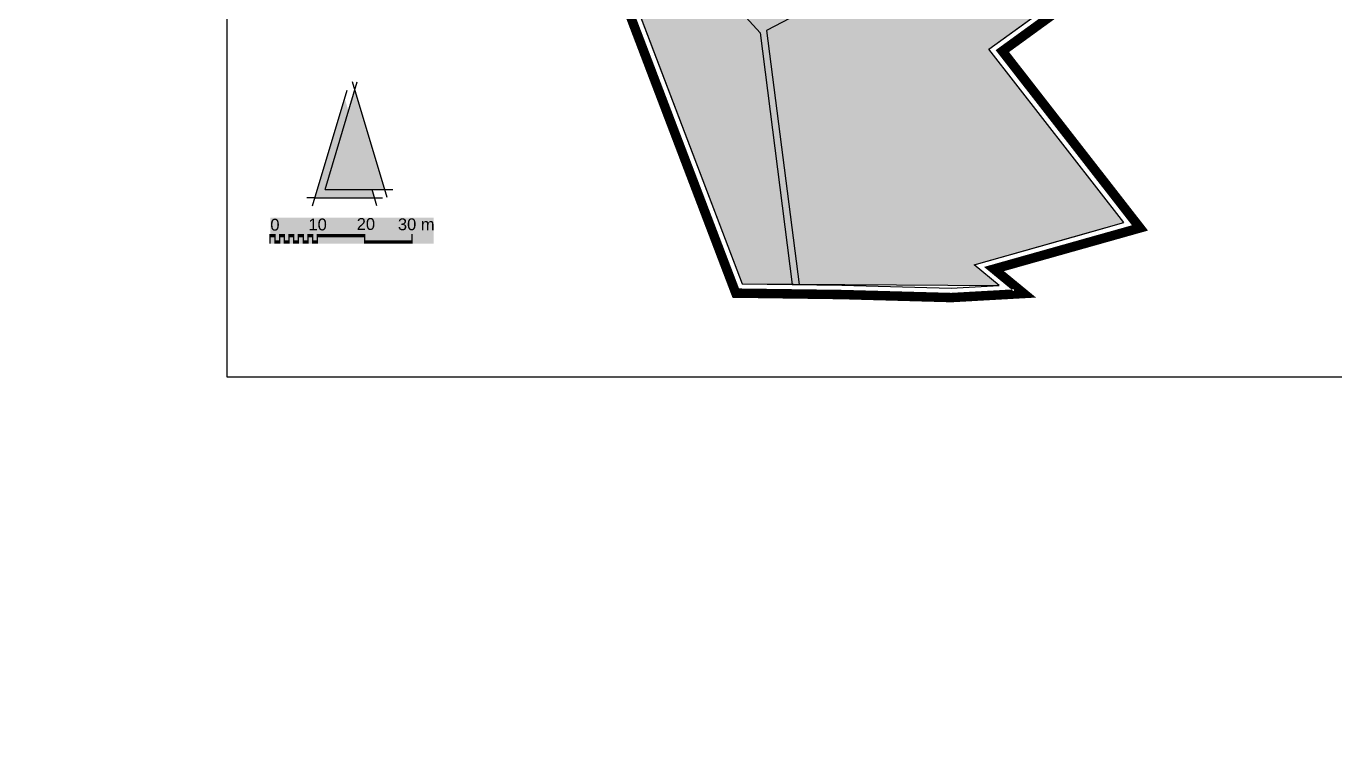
# Model space of a CAD drawing. Header units: metres. Extents: x 362096 to 727297, y 5619965 to 11243182.
# Drawn here: x 363375.2 to 363652.1, y 5621228.2 to 5621382.2 of the extents above; entities that cross this region are included whole.
import ezdxf

# ---------------------------------------------------------------- set-up
doc = ezdxf.new("R2010")
doc.units = ezdxf.units.M
doc.header["$MEASUREMENT"] = 0
doc.linetypes.add('GELTUNGSBEREICH', pattern=[8.5, 7, -1.5])
for name, color, linetype in [('GELTUNGSBEREICH_B', 7, 'Continuous'), ('GRÜNFLÄCHE_ÖFFENTLICH_FA', 81, 'Continuous'), ('Layout Frame', 7, 'Continuous'), ('Scale Line', 7, 'Continuous'), ('SEMI-DETACHED HOUSE', 255, 'Continuous'), ('STRASSENVERKEHRSFLÄCHE_FA', 40, 'Continuous'), ('UMGR_GELTUNGSBEREICH', 7, 'Continuous'), ('UMGR_GRÜNFLÄCHE_ÖFFENTLICH', 7, 'Continuous'), ('WALKWAY', 255, 'Continuous')]:
    doc.layers.add(name, color=color, linetype=linetype)
doc.layers.add('Planning area', color=1, linetype='Continuous', plot=False)
doc.styles.get("Standard").update_dxf_attribs({"font": 'arial.ttf', "height": 1})

# ---------------------------------------------------------------- blocks, each defined once
blk = doc.blocks.new('Nordpfeil')
at = {"layer": 'Scale Line', "linetype": 'Continuous'}
for color, points in [(256, [(2574420.15, 5621949.75), (2574419.33, 5621952.5), (2574413, 5621931.41), (2574425.66, 5621931.41), (2574425.13, 5621933.16), (2574415.18, 5621933.16)]), (255, [(2574421.5, 5621954.25), (2574415.18, 5621933.16), (2574427.83, 5621933.16)])]:
    blk.add_hatch(color=color, dxfattribs=at).paths.add_polyline_path(points)
at = {"layer": 'Scale Line'}
blk.add_hatch(color=255, dxfattribs=at).paths.add_polyline_path([(2574403.6, 5621927.24), (2574438.15, 5621927.23), (2574438.14, 5621921.74), (2574403.59, 5621921.73)])
at = {"layer": 'Scale Line', "linetype": 'Continuous'}
for p, q in [((2574415.18, 5621933.16), (2574422.01, 5621955.94)), ((2574428.34, 5621931.47), (2574421, 5621955.94)), ((2574412.49, 5621929.72), (2574419.83, 5621954.19)), ((2574415.18, 5621933.16), (2574427.83, 5621933.16)), ((2574426.16, 5621929.72), (2574425.13, 5621933.16)), ((2574427.83, 5621933.16), (2574429.52, 5621933.16)), ((2574413, 5621931.41), (2574411.31, 5621931.41)), ((2574413, 5621931.41), (2574425.66, 5621931.41)), ((2574425.66, 5621931.41), (2574427.34, 5621931.41))]:
    blk.add_line(p, q, dxfattribs=at)
at = {"layer": 'Scale Line', "color": 7}
for p, q in [((2574403.59, 5621921.73), (2574403.59, 5621923.73)), ((2574404.59, 5621921.73), (2574404.59, 5621923.73)), ((2574405.59, 5621921.73), (2574405.59, 5621923.73)), ((2574406.59, 5621921.73), (2574406.59, 5621923.73)), ((2574407.59, 5621921.73), (2574407.59, 5621923.73)), ((2574408.59, 5621921.73), (2574408.59, 5621923.73)), ((2574409.59, 5621921.73), (2574409.59, 5621923.73)), ((2574410.59, 5621921.73), (2574410.59, 5621923.73)), ((2574411.59, 5621921.73), (2574411.59, 5621923.73)), ((2574412.59, 5621921.73), (2574412.59, 5621923.73)), ((2574413.59, 5621921.73), (2574413.59, 5621923.73)), ((2574423.59, 5621921.73), (2574423.59, 5621923.73)), ((2574433.59, 5621921.73), (2574433.59, 5621923.73))]:
    blk.add_line(p, q, dxfattribs=at)
at = {"layer": 'Scale Line', "color": 7, "const_width": 0.667}
for points in [[(2574403.59, 5621923.4), (2574404.59, 5621923.4)], [(2574404.59, 5621922.06), (2574405.59, 5621922.06)], [(2574405.59, 5621923.4), (2574406.59, 5621923.4)], [(2574406.59, 5621922.06), (2574407.59, 5621922.06)], [(2574407.59, 5621923.4), (2574408.59, 5621923.4)], [(2574408.59, 5621922.06), (2574409.59, 5621922.06)], [(2574409.59, 5621923.4), (2574410.59, 5621923.4)], [(2574410.59, 5621922.06), (2574411.59, 5621922.06)], [(2574411.59, 5621923.4), (2574412.59, 5621923.4)], [(2574412.59, 5621922.06), (2574413.59, 5621922.06)], [(2574413.59, 5621923.4), (2574423.59, 5621923.4)], [(2574423.59, 5621922.06), (2574433.59, 5621922.06)]]:
    blk.add_lwpolyline(points, dxfattribs=at)
at = {"layer": 'Scale Line', "color": 7}
for s, p in [('0', (2574403.6, 5621924.48)), ('10', (2574411.67, 5621924.53)), ('20', (2574421.88, 5621924.63)), ('30 m', (2574430.6, 5621924.57))]:
    blk.add_text(s, height=2.5, dxfattribs=at).set_placement(p)

msp = doc.modelspace()

# ---------------------------------------------------------------- hatches: boundary and pattern name
at = {"layer": 'GRÜNFLÄCHE_ÖFFENTLICH_FA'}
msp.add_hatch(color=256, dxfattribs=at).paths.add_polyline_path([(363526.72, 5621327.65), (363581.06, 5621327.3), (363575.77, 5621331.65), (363607.48, 5621340.59), (363578.91, 5621377.29), (363594.92, 5621388.9), (363552.99, 5621434.25), (363516.23, 5621400.36), (363490.48, 5621428.31), (363488.94, 5621426.89)], flags=0)
at = {"layer": 'STRASSENVERKEHRSFLÄCHE_FA'}
h = msp.add_hatch(color=256, dxfattribs=at)
edge = h.paths.add_edge_path(flags=0)
edge.add_arc((3772547.29, 1962811.22), 5000669.47, 132.97489331, 132.97655244, ccw=False)
edge.add_arc((363698.42, 5621567.09), 5, 312.9749, 401.6545)
edge.add_line((363702.15, 5621570.41), (363678.45, 5621597.06))
edge.add_line((363678.45, 5621597.06), (363669.94, 5621595.7))
edge.add_line((363669.94, 5621595.7), (363691.72, 5621570.9))
edge.add_arc((363687.97, 5621567.6), 5, -47.0243, 41.2954, ccw=False)
edge.add_line((363691.37, 5621563.95), (363591.83, 5621471.2))
edge.add_arc((363588.43, 5621474.86), 5, 223.1061, 312.9757, ccw=False)
edge.add_line((363584.78, 5621471.44), (363483.64, 5621579.49))
edge.add_line((363483.64, 5621579.49), (363474.42, 5621578.09))
edge.add_line((363474.42, 5621578.09), (363633.9, 5621405.88))
edge.add_line((363633.9, 5621405.88), (363636.58, 5621407.62))
edge.add_line((363636.58, 5621407.62), (363639.72, 5621410.55))
edge.add_line((363639.72, 5621410.55), (363595.64, 5621457.65))
edge.add_arc((363599.29, 5621461.06), 5, 132.9766, 223.1048, ccw=False)

# ---------------------------------------------------------------- linework, layer by layer
at = {"layer": 'GELTUNGSBEREICH_B', "linetype": 'GELTUNGSBEREICH', "const_width": 2, "flags": 128}
msp.add_lwpolyline([(363725.7, 5621479.97), (363749.87, 5621500.08), (363761.88, 5621509.8), (363721.06, 5621552.16), (363679.22, 5621599.21), (363653.19, 5621595.04), (363646.11, 5621601.98), (363642.15, 5621605.41), (363547.66, 5621590.63), (363514.7, 5621585.99), (363473.86, 5621580.11), (363440.12, 5621575.98), (363445.92, 5621540.01), (363453.09, 5621514.38), (363465.28, 5621479.84), (363476.11, 5621454.99), (363525.34, 5621325.67), (363547.75, 5621325.37), (363570.95, 5621324.73), (363586.29, 5621325.59), (363579.99, 5621330.77), (363600.08, 5621336.43), (363610.89, 5621339.47), (363581.76, 5621376.88), (363603.69, 5621392.8), (363609.01, 5621387.4), (363637.82, 5621406.04), (363663.62, 5621430.18), (363688.69, 5621450.44), (363699.01, 5621440.82), (363734.02, 5621469.56)], close=True, dxfattribs=at)
at = {"layer": 'GELTUNGSBEREICH_B', "const_width": 2}
for points in [[(363582.99, 5621375.31), (363581.76, 5621376.88), (363583.38, 5621378.06)], [(363608.96, 5621338.93), (363610.89, 5621339.47), (363609.66, 5621341.05)], [(363581.54, 5621329.5), (363579.99, 5621330.77), (363581.92, 5621331.31)], [(363524.63, 5621327.54), (363525.34, 5621325.67), (363527.34, 5621325.64)], [(363584.3, 5621325.48), (363586.29, 5621325.59), (363584.75, 5621326.86)]]:
    msp.add_lwpolyline(points, dxfattribs=at)
at = {"layer": 'Planning area', "linetype": 'Continuous'}
msp.add_lwpolyline([(363770.58, 5621307.95), (363770.58, 5621618.42), (363417.64, 5621618.42), (363417.64, 5621307.95)], close=True, dxfattribs=at)
at = {"layer": 'SEMI-DETACHED HOUSE'}
for p, q in [((363564.79, 5621326.9), (363564.8, 5621326.89)), ((363564.79, 5621326.9), (363564.8, 5621326.89)), ((363568.04, 5621326.8), (363568.04, 5621326.81))]:
    msp.add_line(p, q, dxfattribs=at)
at = {"layer": 'UMGR_GELTUNGSBEREICH'}
msp.add_lwpolyline([(363652.51, 5621592.91), (363644.76, 5621600.51), (363641.54, 5621603.29), (363547.96, 5621588.66), (363514.99, 5621584.01), (363474.13, 5621578.12), (363442.43, 5621574.25), (363447.88, 5621540.44), (363455, 5621514.98), (363467.14, 5621480.57), (363477.96, 5621455.74), (363526.72, 5621327.65), (363547.79, 5621327.37), (363570.92, 5621326.73), (363581.06, 5621327.3), (363575.77, 5621331.65), (363599.54, 5621338.36), (363607.48, 5621340.59), (363578.91, 5621377.29), (363603.91, 5621395.42), (363609.29, 5621389.97), (363636.58, 5621407.62), (363662.3, 5621431.69)], dxfattribs=at)
at = {"layer": 'UMGR_GRÜNFLÄCHE_ÖFFENTLICH'}
msp.add_lwpolyline([(363526.72, 5621327.65), (363581.06, 5621327.3), (363575.77, 5621331.65), (363607.48, 5621340.59), (363578.91, 5621377.29), (363594.92, 5621388.9), (363552.99, 5621434.25), (363516.23, 5621400.36), (363490.48, 5621428.31), (363488.94, 5621426.89)], close=True, dxfattribs=at)
at = {"layer": 'WALKWAY'}
for p, q in [((363530.52, 5621380.74), (363488.94, 5621426.89)), ((363579.16, 5621405.96), (363531.84, 5621381.28)), ((363530.52, 5621380.74), (363537.26, 5621327.51)), ((363531.84, 5621381.28), (363538.76, 5621327.49)), ((363537.26, 5621327.51), (363538.76, 5621327.49))]:
    msp.add_line(p, q, dxfattribs=at)

# ---------------------------------------------------------------- block references
at = {"layer": 'Layout Frame'}
msp.add_blockref('Nordpfeil', (-2210976.77, -585.58), dxfattribs=at)

doc.saveas('drawing.dxf')
